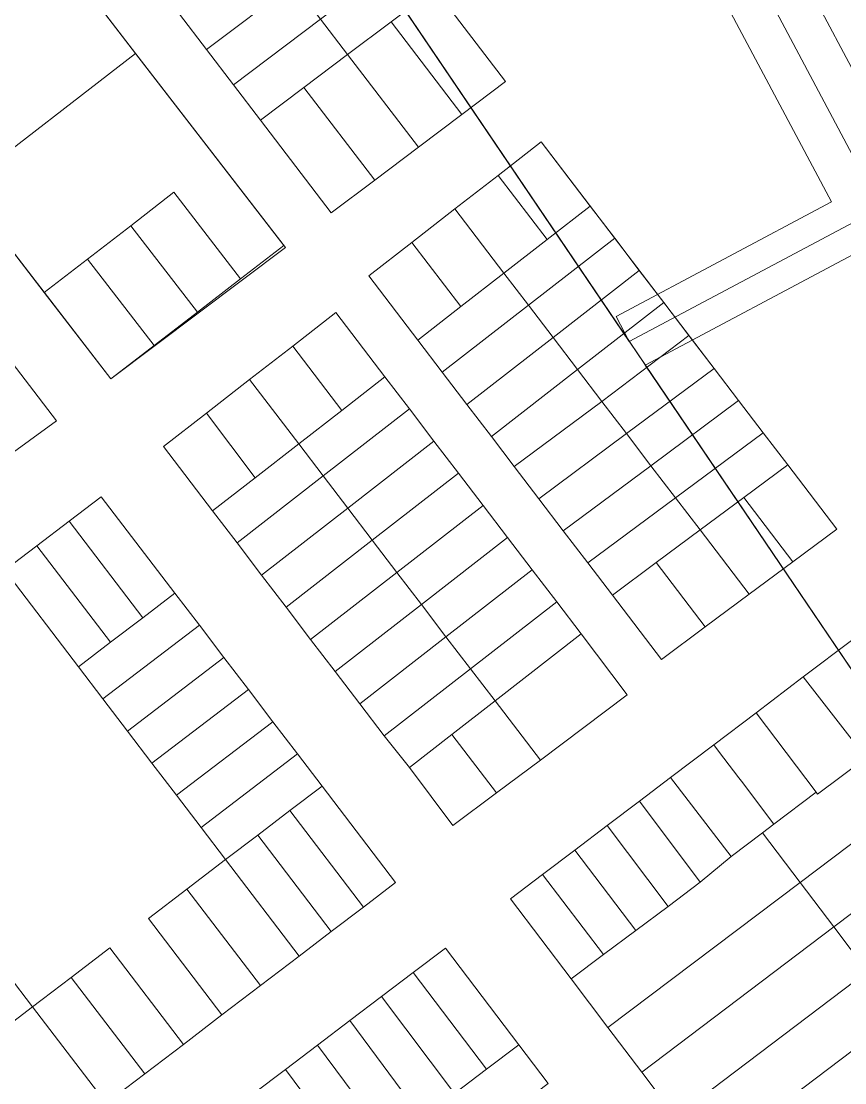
# Model space of a CAD drawing. Header units: metres. Extents: x 3873 to 16340, y -5213 to 3289.
# Drawn here: x 4353.3 to 4556.9, y 1820 to 2082.6 of the extents above; entities that cross this region are included whole.
import ezdxf

# ---------------------------------------------------------------- set-up
doc = ezdxf.new("R2010")
doc.units = ezdxf.units.M
for name, color, linetype, lineweight, plot in [('CONTEXTO-MANZANAS', 8, 'Continuous', 0, False), ('CONTEXTO-PARCELAS', 9, 'Continuous', 0, False), ('LIMITE-INTERVENCION', 30, 'Continuous', 0, False), ('MANZANAS-PROPUESTAS', 33, 'Continuous', 0, False), ('SECTORES', 1, 'Continuous', 0, False), ('VIA-SECUNDARIA', 8, 'Continuous', 0, False), ('VIA-TERCIARIA', 9, 'Continuous', 0, False)]:
    doc.layers.add(name, color=color, linetype=linetype, lineweight=lineweight, plot=plot)

msp = doc.modelspace()

# ---------------------------------------------------------------- linework, layer by layer
at = {"layer": 'CONTEXTO-MANZANAS'}
for points in [[(4337.68, 2043.13), (4299.88, 2092.13), (4343.04, 2124.58), (4380.83, 2075.6), (4418.61, 2026.62), (4375.47, 1994.13), (4337.68, 2043.13)], [(4455.58, 2090.54), (4473.07, 2067.63), (4462.28, 2059.51), (4451.5, 2051.39), (4440.71, 2043.27), (4429.93, 2035.15), (4412.42, 2058.07)], [(4412.42, 2058.07), (4405.75, 2066.82), (4399.07, 2075.56), (4392.4, 2084.31)], [(4481.85, 2052.73), (4524.63, 1996.69), (4530.7, 1988.74), (4536.77, 1980.79), (4542.84, 1972.84), (4554.97, 1956.94), (4544.13, 1948.9), (4533.29, 1940.85), (4522.45, 1932.8), (4511.62, 1924.75), (4499.48, 1940.65), (4493.41, 1948.6), (4487.34, 1956.55), (4481.27, 1964.49), (4475.2, 1972.44), (4469.55, 1979.85), (4463.48, 1987.8), (4457.41, 1995.75), (4451.34, 2003.7), (4439.21, 2019.59), (4449.87, 2027.88), (4460.53, 2036.16), (4471.19, 2044.44), (4481.85, 2052.73)], [(4431.07, 2010.49), (4443.22, 1994.61), (4449.3, 1986.67), (4455.36, 1978.72), (4461.43, 1970.77), (4467.5, 1962.82), (4473.57, 1954.87), (4479.64, 1946.93), (4485.71, 1938.98), (4491.77, 1931.03), (4503.1, 1916.01), (4481.66, 1899.79), (4470.82, 1891.74), (4459.98, 1883.69), (4449.27, 1898), (4443.07, 1905.85), (4437, 1913.79), (4430.93, 1921.74), (4424.86, 1929.69), (4418.79, 1937.64), (4412.72, 1945.59), (4406.66, 1953.53), (4400.59, 1961.48), (4388.45, 1977.38), (4399.11, 1985.66), (4409.77, 1993.95), (4420.43, 2002.23), (4431.07, 2010.49)], [(4347.5, 2002.63), (4362, 1983.73), (4348.69, 1973.98)], [(4349.22, 1946.78), (4357.17, 1952.84), (4365.12, 1958.91), (4373.07, 1964.98), (4391.27, 1941.13), (4397.34, 1933.18), (4403.4, 1925.23), (4409.47, 1917.27), (4415.54, 1909.32), (4421.6, 1901.37), (4427.67, 1893.42), (4445.87, 1869.57), (4437.92, 1863.51), (4429.97, 1857.44), (4422.02, 1851.38), (4412.47, 1844.1), (4402.93, 1836.82), (4393.39, 1829.54), (4383.85, 1822.26), (4374.32, 1814.98)], [(4515.1, 1811.63), (4506.75, 1822.63), (4498.38, 1833.69), (4489.25, 1845.76), (4474.25, 1865.51), (4482.22, 1871.57), (4490.19, 1877.6), (4498.19, 1883.63), (4506.16, 1889.69), (4513.88, 1895.54), (4524.57, 1903.63), (4535, 1911.54), (4546.69, 1920.41), (4558.91, 1929.66), (4570.22, 1938.26)], [(4410.63, 1817.29), (4418.63, 1823.35), (4426.53, 1829.35), (4434.53, 1835.41), (4442.38, 1841.35), (4450.25, 1847.32), (4458.22, 1853.35)], [(4458.22, 1853.35), (4476.35, 1829.44), (4483.6, 1819.88)]]:
    msp.add_lwpolyline(points, dxfattribs=at)
at = {"layer": 'CONTEXTO-PARCELAS'}
for points in [[(4381.58, 2074.62), (4338.82, 2041.64), (4299.88, 2092.13), (4343.04, 2124.58), (4381.58, 2074.62)], [(4381.58, 2074.62), (4338.82, 2041.64), (4299.88, 2092.13), (4343.04, 2124.58), (4381.58, 2074.62)], [(4420.65, 2091.79), (4399.07, 2075.56), (4392.4, 2084.31), (4413.97, 2100.54), (4420.65, 2091.79)], [(4420.65, 2091.79), (4399.07, 2075.56), (4392.4, 2084.31), (4413.97, 2100.54), (4420.65, 2091.79)], [(4455.58, 2090.54), (4444.79, 2082.42), (4434, 2074.31), (4427.32, 2083.05), (4448.9, 2099.28), (4455.58, 2090.54)], [(4455.58, 2090.54), (4444.79, 2082.42), (4434, 2074.31), (4427.32, 2083.05), (4448.9, 2099.28), (4455.58, 2090.54)], [(4427.32, 2083.05), (4405.75, 2066.82), (4399.07, 2075.56), (4420.65, 2091.79), (4427.32, 2083.05)], [(4427.32, 2083.05), (4405.75, 2066.82), (4399.07, 2075.56), (4420.65, 2091.79), (4427.32, 2083.05)], [(4462.28, 2059.51), (4444.79, 2082.42), (4455.58, 2090.54), (4473.07, 2067.63), (4462.28, 2059.51)], [(4462.28, 2059.51), (4444.79, 2082.42), (4455.58, 2090.54), (4473.07, 2067.63), (4462.28, 2059.51)], [(4434, 2074.31), (4423.21, 2066.19), (4412.42, 2058.07), (4405.75, 2066.82), (4427.32, 2083.05), (4434, 2074.31)], [(4434, 2074.31), (4423.21, 2066.19), (4412.42, 2058.07), (4405.75, 2066.82), (4427.32, 2083.05), (4434, 2074.31)], [(4451.5, 2051.39), (4434, 2074.31), (4444.79, 2082.42), (4462.28, 2059.51), (4451.5, 2051.39)], [(4451.5, 2051.39), (4434, 2074.31), (4444.79, 2082.42), (4462.28, 2059.51), (4451.5, 2051.39)], [(4391.05, 2040.25), (4380.36, 2032), (4369.67, 2023.76), (4358.98, 2015.51), (4338.82, 2041.64), (4381.58, 2074.62), (4418.23, 2027.11), (4407.54, 2018.87), (4391.05, 2040.25)], [(4391.05, 2040.25), (4380.36, 2032), (4369.67, 2023.76), (4358.98, 2015.51), (4338.82, 2041.64), (4381.58, 2074.62), (4418.23, 2027.11), (4407.54, 2018.87), (4391.05, 2040.25)], [(4440.71, 2043.27), (4423.21, 2066.19), (4434, 2074.31), (4451.5, 2051.39), (4440.71, 2043.27)], [(4440.71, 2043.27), (4423.21, 2066.19), (4434, 2074.31), (4451.5, 2051.39), (4440.71, 2043.27)], [(4429.93, 2035.15), (4412.42, 2058.07), (4423.21, 2066.19), (4440.71, 2043.27), (4429.93, 2035.15)], [(4429.93, 2035.15), (4412.42, 2058.07), (4423.21, 2066.19), (4440.71, 2043.27), (4429.93, 2035.15)], [(4481.85, 2052.73), (4493.98, 2036.83), (4483.32, 2028.55), (4471.19, 2044.44), (4481.85, 2052.73)], [(4481.85, 2052.73), (4493.98, 2036.83), (4483.32, 2028.55), (4471.19, 2044.44), (4481.85, 2052.73)], [(4471.19, 2044.44), (4483.32, 2028.55), (4472.66, 2020.26), (4460.53, 2036.16), (4471.19, 2044.44)], [(4471.19, 2044.44), (4483.32, 2028.55), (4472.66, 2020.26), (4460.53, 2036.16), (4471.19, 2044.44)], [(4391.05, 2040.25), (4407.54, 2018.87), (4396.85, 2010.62), (4380.36, 2032), (4391.05, 2040.25)], [(4391.05, 2040.25), (4407.54, 2018.87), (4396.85, 2010.62), (4380.36, 2032), (4391.05, 2040.25)], [(4460.53, 2036.16), (4472.66, 2020.26), (4462, 2011.98), (4449.87, 2027.88), (4460.53, 2036.16)], [(4460.53, 2036.16), (4472.66, 2020.26), (4462, 2011.98), (4449.87, 2027.88), (4460.53, 2036.16)], [(4500.05, 2028.88), (4478.73, 2012.31), (4472.66, 2020.26), (4483.32, 2028.55), (4493.98, 2036.83), (4500.05, 2028.88)], [(4500.05, 2028.88), (4478.73, 2012.31), (4472.66, 2020.26), (4483.32, 2028.55), (4493.98, 2036.83), (4500.05, 2028.88)], [(4380.36, 2032), (4396.85, 2010.62), (4386.16, 2002.38), (4369.67, 2023.76), (4380.36, 2032)], [(4380.36, 2032), (4396.85, 2010.62), (4386.16, 2002.38), (4369.67, 2023.76), (4380.36, 2032)], [(4449.87, 2027.88), (4462, 2011.98), (4451.34, 2003.7), (4439.21, 2019.59), (4449.87, 2027.88)], [(4449.87, 2027.88), (4462, 2011.98), (4451.34, 2003.7), (4439.21, 2019.59), (4449.87, 2027.88)], [(4506.12, 2020.93), (4484.8, 2004.37), (4478.73, 2012.31), (4500.05, 2028.88), (4506.12, 2020.93)], [(4506.12, 2020.93), (4484.8, 2004.37), (4478.73, 2012.31), (4500.05, 2028.88), (4506.12, 2020.93)], [(4369.67, 2023.76), (4386.16, 2002.38), (4375.47, 1994.13), (4358.98, 2015.51), (4369.67, 2023.76)], [(4369.67, 2023.76), (4386.16, 2002.38), (4375.47, 1994.13), (4358.98, 2015.51), (4369.67, 2023.76)], [(4451.34, 2003.7), (4462, 2011.98), (4472.66, 2020.26), (4478.73, 2012.31), (4457.41, 1995.75), (4451.34, 2003.7)], [(4451.34, 2003.7), (4462, 2011.98), (4472.66, 2020.26), (4478.73, 2012.31), (4457.41, 1995.75), (4451.34, 2003.7)], [(4512.19, 2012.98), (4490.87, 1996.42), (4484.8, 2004.37), (4506.12, 2020.93), (4512.19, 2012.98)], [(4512.19, 2012.98), (4490.87, 1996.42), (4484.8, 2004.37), (4506.12, 2020.93), (4512.19, 2012.98)], [(4457.41, 1995.75), (4478.73, 2012.31), (4484.8, 2004.37), (4463.48, 1987.8), (4457.41, 1995.75)], [(4457.41, 1995.75), (4478.73, 2012.31), (4484.8, 2004.37), (4463.48, 1987.8), (4457.41, 1995.75)], [(4518.41, 2004.83), (4496.88, 1988.54), (4490.87, 1996.42), (4512.19, 2012.98), (4518.41, 2004.83)], [(4518.41, 2004.83), (4496.88, 1988.54), (4490.87, 1996.42), (4512.19, 2012.98), (4518.41, 2004.83)], [(4518.41, 2004.83), (4496.88, 1988.54), (4490.87, 1996.42), (4512.19, 2012.98), (4518.41, 2004.83)], [(4432.57, 1986.33), (4420.43, 2002.23), (4431.09, 2010.51), (4443.23, 1994.62), (4432.57, 1986.33)], [(4432.57, 1986.33), (4420.43, 2002.23), (4431.09, 2010.51), (4443.23, 1994.62), (4432.57, 1986.33)], [(4463.48, 1987.8), (4484.8, 2004.37), (4490.87, 1996.42), (4469.55, 1979.85), (4463.48, 1987.8)], [(4463.48, 1987.8), (4484.8, 2004.37), (4490.87, 1996.42), (4469.55, 1979.85), (4463.48, 1987.8)], [(4524.63, 1996.69), (4502.95, 1980.59), (4496.88, 1988.54), (4518.41, 2004.83), (4524.63, 1996.69)], [(4524.63, 1996.69), (4502.95, 1980.59), (4496.88, 1988.54), (4518.41, 2004.83), (4524.63, 1996.69)], [(4524.63, 1996.69), (4502.95, 1980.59), (4496.88, 1988.54), (4518.41, 2004.83), (4524.63, 1996.69)], [(4348.69, 1973.98), (4334.25, 1992.79), (4347.5, 2002.63), (4362, 1983.73), (4348.69, 1973.98)], [(4348.69, 1973.98), (4334.25, 1992.79), (4347.5, 2002.63), (4362, 1983.73), (4348.69, 1973.98)], [(4421.91, 1978.05), (4409.77, 1993.95), (4420.43, 2002.23), (4432.57, 1986.33), (4421.91, 1978.05)], [(4421.91, 1978.05), (4409.77, 1993.95), (4420.43, 2002.23), (4432.57, 1986.33), (4421.91, 1978.05)], [(4469.55, 1979.85), (4490.87, 1996.42), (4496.88, 1988.54), (4475.2, 1972.44), (4469.55, 1979.85)], [(4469.55, 1979.85), (4490.87, 1996.42), (4496.88, 1988.54), (4475.2, 1972.44), (4469.55, 1979.85)], [(4469.55, 1979.85), (4490.87, 1996.42), (4496.88, 1988.54), (4475.2, 1972.44), (4469.55, 1979.85)], [(4530.7, 1988.74), (4509.02, 1972.64), (4502.95, 1980.59), (4524.63, 1996.69), (4530.7, 1988.74)], [(4530.7, 1988.74), (4509.02, 1972.64), (4502.95, 1980.59), (4524.63, 1996.69), (4530.7, 1988.74)], [(4530.7, 1988.74), (4509.02, 1972.64), (4502.95, 1980.59), (4524.63, 1996.69), (4530.7, 1988.74)], [(4411.12, 1969.66), (4399.11, 1985.66), (4409.77, 1993.95), (4421.91, 1978.05), (4411.12, 1969.66)], [(4411.12, 1969.66), (4399.11, 1985.66), (4409.77, 1993.95), (4421.91, 1978.05), (4411.12, 1969.66)], [(4411.12, 1969.66), (4399.11, 1985.66), (4409.77, 1993.95), (4421.91, 1978.05), (4411.12, 1969.66)], [(4449.3, 1986.67), (4427.98, 1970.1), (4421.91, 1978.05), (4432.57, 1986.33), (4443.23, 1994.62), (4449.3, 1986.67)], [(4449.3, 1986.67), (4427.98, 1970.1), (4421.91, 1978.05), (4432.57, 1986.33), (4443.23, 1994.62), (4449.3, 1986.67)], [(4449.3, 1986.67), (4427.98, 1970.1), (4421.91, 1978.05), (4432.57, 1986.33), (4443.23, 1994.62), (4449.3, 1986.67)], [(4475.2, 1972.44), (4496.88, 1988.54), (4502.95, 1980.59), (4481.27, 1964.49), (4475.2, 1972.44)], [(4475.2, 1972.44), (4496.88, 1988.54), (4502.95, 1980.59), (4481.27, 1964.49), (4475.2, 1972.44)], [(4475.2, 1972.44), (4496.88, 1988.54), (4502.95, 1980.59), (4481.27, 1964.49), (4475.2, 1972.44)], [(4536.77, 1980.79), (4515.09, 1964.69), (4509.02, 1972.64), (4530.7, 1988.74), (4536.77, 1980.79)], [(4536.77, 1980.79), (4515.09, 1964.69), (4509.02, 1972.64), (4530.7, 1988.74), (4536.77, 1980.79)], [(4536.77, 1980.79), (4515.09, 1964.69), (4509.02, 1972.64), (4530.7, 1988.74), (4536.77, 1980.79)], [(4388.45, 1977.38), (4399.11, 1985.66), (4411.12, 1969.66), (4400.59, 1961.48), (4388.45, 1977.38)], [(4388.45, 1977.38), (4399.11, 1985.66), (4411.12, 1969.66), (4400.59, 1961.48), (4388.45, 1977.38)], [(4455.36, 1978.72), (4434.04, 1962.15), (4427.98, 1970.1), (4449.3, 1986.67), (4455.36, 1978.72)], [(4455.36, 1978.72), (4434.04, 1962.15), (4427.98, 1970.1), (4449.3, 1986.67), (4455.36, 1978.72)], [(4455.36, 1978.72), (4434.04, 1962.15), (4427.98, 1970.1), (4449.3, 1986.67), (4455.36, 1978.72)], [(4481.27, 1964.49), (4502.95, 1980.59), (4509.02, 1972.64), (4487.34, 1956.55), (4481.27, 1964.49)], [(4481.27, 1964.49), (4502.95, 1980.59), (4509.02, 1972.64), (4487.34, 1956.55), (4481.27, 1964.49)], [(4481.27, 1964.49), (4502.95, 1980.59), (4509.02, 1972.64), (4487.34, 1956.55), (4481.27, 1964.49)], [(4521.16, 1956.75), (4515.09, 1964.69), (4536.77, 1980.79), (4542.84, 1972.84), (4532, 1964.79), (4521.16, 1956.75)], [(4521.16, 1956.75), (4515.09, 1964.69), (4536.77, 1980.79), (4542.84, 1972.84), (4532, 1964.79), (4521.16, 1956.75)], [(4400.59, 1961.48), (4411.12, 1969.66), (4421.91, 1978.05), (4427.98, 1970.1), (4406.66, 1953.53), (4400.59, 1961.48)], [(4400.59, 1961.48), (4411.12, 1969.66), (4421.91, 1978.05), (4427.98, 1970.1), (4406.66, 1953.53), (4400.59, 1961.48)], [(4400.59, 1961.48), (4411.12, 1969.66), (4421.91, 1978.05), (4427.98, 1970.1), (4406.66, 1953.53), (4400.59, 1961.48)], [(4461.43, 1970.77), (4440.11, 1954.2), (4434.04, 1962.15), (4455.36, 1978.72), (4461.43, 1970.77)], [(4461.43, 1970.77), (4440.11, 1954.2), (4434.04, 1962.15), (4455.36, 1978.72), (4461.43, 1970.77)], [(4461.43, 1970.77), (4440.11, 1954.2), (4434.04, 1962.15), (4455.36, 1978.72), (4461.43, 1970.77)], [(4487.34, 1956.55), (4509.02, 1972.64), (4515.09, 1964.69), (4493.41, 1948.6), (4487.34, 1956.55)], [(4487.34, 1956.55), (4509.02, 1972.64), (4515.09, 1964.69), (4493.41, 1948.6), (4487.34, 1956.55)], [(4487.34, 1956.55), (4509.02, 1972.64), (4515.09, 1964.69), (4493.41, 1948.6), (4487.34, 1956.55)], [(4544.13, 1948.9), (4532, 1964.79), (4542.84, 1972.84), (4554.97, 1956.94), (4544.13, 1948.9)], [(4544.13, 1948.9), (4532, 1964.79), (4542.84, 1972.84), (4554.97, 1956.94), (4544.13, 1948.9)], [(4544.13, 1948.9), (4532, 1964.79), (4542.84, 1972.84), (4554.97, 1956.94), (4544.13, 1948.9)], [(4406.66, 1953.53), (4427.98, 1970.1), (4434.04, 1962.15), (4412.72, 1945.59), (4406.66, 1953.53)], [(4406.66, 1953.53), (4427.98, 1970.1), (4434.04, 1962.15), (4412.72, 1945.59), (4406.66, 1953.53)], [(4467.5, 1962.82), (4446.18, 1946.26), (4440.11, 1954.2), (4461.43, 1970.77), (4467.5, 1962.82)], [(4467.5, 1962.82), (4446.18, 1946.26), (4440.11, 1954.2), (4461.43, 1970.77), (4467.5, 1962.82)], [(4373.07, 1964.98), (4391.27, 1941.13), (4383.32, 1935.06), (4365.12, 1958.91), (4373.07, 1964.98)], [(4373.07, 1964.98), (4391.27, 1941.13), (4383.32, 1935.06), (4365.12, 1958.91), (4373.07, 1964.98)], [(4493.41, 1948.6), (4515.09, 1964.69), (4521.16, 1956.75), (4510.32, 1948.7), (4499.48, 1940.65), (4493.41, 1948.6)], [(4493.41, 1948.6), (4515.09, 1964.69), (4521.16, 1956.75), (4510.32, 1948.7), (4499.48, 1940.65), (4493.41, 1948.6)], [(4493.41, 1948.6), (4515.09, 1964.69), (4521.16, 1956.75), (4510.32, 1948.7), (4499.48, 1940.65), (4493.41, 1948.6)], [(4533.29, 1940.85), (4521.16, 1956.75), (4532, 1964.79), (4544.13, 1948.9), (4533.29, 1940.85)], [(4533.29, 1940.85), (4521.16, 1956.75), (4532, 1964.79), (4544.13, 1948.9), (4533.29, 1940.85)], [(4533.29, 1940.85), (4521.16, 1956.75), (4532, 1964.79), (4544.13, 1948.9), (4533.29, 1940.85)], [(4412.72, 1945.59), (4434.04, 1962.15), (4440.11, 1954.2), (4418.79, 1937.64), (4412.72, 1945.59)], [(4412.72, 1945.59), (4434.04, 1962.15), (4440.11, 1954.2), (4418.79, 1937.64), (4412.72, 1945.59)], [(4412.72, 1945.59), (4434.04, 1962.15), (4440.11, 1954.2), (4418.79, 1937.64), (4412.72, 1945.59)], [(4473.57, 1954.87), (4452.25, 1938.31), (4446.18, 1946.26), (4467.5, 1962.82), (4473.57, 1954.87)], [(4473.57, 1954.87), (4452.25, 1938.31), (4446.18, 1946.26), (4467.5, 1962.82), (4473.57, 1954.87)], [(4365.12, 1958.91), (4383.32, 1935.06), (4375.37, 1928.99), (4357.17, 1952.84), (4365.12, 1958.91)], [(4365.12, 1958.91), (4383.32, 1935.06), (4375.37, 1928.99), (4357.17, 1952.84), (4365.12, 1958.91)], [(4522.45, 1932.8), (4510.32, 1948.7), (4521.16, 1956.75), (4533.29, 1940.85), (4522.45, 1932.8)], [(4522.45, 1932.8), (4510.32, 1948.7), (4521.16, 1956.75), (4533.29, 1940.85), (4522.45, 1932.8)], [(4522.45, 1932.8), (4510.32, 1948.7), (4521.16, 1956.75), (4533.29, 1940.85), (4522.45, 1932.8)], [(4418.79, 1937.64), (4440.11, 1954.2), (4446.18, 1946.26), (4424.86, 1929.69), (4418.79, 1937.64)], [(4418.79, 1937.64), (4440.11, 1954.2), (4446.18, 1946.26), (4424.86, 1929.69), (4418.79, 1937.64)], [(4418.79, 1937.64), (4440.11, 1954.2), (4446.18, 1946.26), (4424.86, 1929.69), (4418.79, 1937.64)], [(4479.64, 1946.93), (4458.32, 1930.36), (4452.25, 1938.31), (4473.57, 1954.87), (4479.64, 1946.93)], [(4479.64, 1946.93), (4458.32, 1930.36), (4452.25, 1938.31), (4473.57, 1954.87), (4479.64, 1946.93)], [(4357.17, 1952.84), (4375.37, 1928.99), (4367.42, 1922.93), (4349.22, 1946.78), (4357.17, 1952.84)], [(4357.17, 1952.84), (4375.37, 1928.99), (4367.42, 1922.93), (4349.22, 1946.78), (4357.17, 1952.84)], [(4499.48, 1940.65), (4510.32, 1948.7), (4522.45, 1932.8), (4511.62, 1924.75), (4499.48, 1940.65)], [(4499.48, 1940.65), (4510.32, 1948.7), (4522.45, 1932.8), (4511.62, 1924.75), (4499.48, 1940.65)], [(4499.48, 1940.65), (4510.32, 1948.7), (4522.45, 1932.8), (4511.62, 1924.75), (4499.48, 1940.65)], [(4367.42, 1922.93), (4373.49, 1914.98), (4379.55, 1907.03), (4385.62, 1899.08), (4391.69, 1891.13), (4397.75, 1883.18), (4403.81, 1875.23), (4394.27, 1867.95), (4384.73, 1860.67), (4402.93, 1836.82), (4393.39, 1829.54), (4375.19, 1853.39), (4365.65, 1846.11), (4356.11, 1838.83), (4350.05, 1846.78), (4343.99, 1854.73), (4337.92, 1862.68), (4331.85, 1870.63), (4325.78, 1878.58), (4319.72, 1886.53), (4301.52, 1910.38), (4349.22, 1946.78), (4367.42, 1922.93)], [(4367.42, 1922.93), (4373.49, 1914.98), (4379.55, 1907.03), (4385.62, 1899.08), (4391.69, 1891.13), (4397.75, 1883.18), (4403.81, 1875.23), (4394.27, 1867.95), (4384.73, 1860.67), (4402.93, 1836.82), (4393.39, 1829.54), (4375.19, 1853.39), (4365.65, 1846.11), (4356.11, 1838.83), (4350.05, 1846.78), (4343.99, 1854.73), (4337.92, 1862.68), (4331.85, 1870.63), (4325.78, 1878.58), (4319.72, 1886.53), (4301.52, 1910.38), (4349.22, 1946.78), (4367.42, 1922.93)], [(4424.86, 1929.69), (4446.18, 1946.26), (4452.25, 1938.31), (4430.93, 1921.74), (4424.86, 1929.69)], [(4424.86, 1929.69), (4446.18, 1946.26), (4452.25, 1938.31), (4430.93, 1921.74), (4424.86, 1929.69)], [(4424.86, 1929.69), (4446.18, 1946.26), (4452.25, 1938.31), (4430.93, 1921.74), (4424.86, 1929.69)], [(4485.71, 1938.98), (4464.39, 1922.41), (4458.32, 1930.36), (4479.64, 1946.93), (4485.71, 1938.98)], [(4485.71, 1938.98), (4464.39, 1922.41), (4458.32, 1930.36), (4479.64, 1946.93), (4485.71, 1938.98)], [(4391.27, 1941.13), (4397.34, 1933.18), (4373.49, 1914.98), (4367.42, 1922.93), (4375.37, 1928.99), (4383.32, 1935.06), (4391.27, 1941.13)], [(4391.27, 1941.13), (4397.34, 1933.18), (4373.49, 1914.98), (4367.42, 1922.93), (4375.37, 1928.99), (4383.32, 1935.06), (4391.27, 1941.13)], [(4430.93, 1921.74), (4452.25, 1938.31), (4458.32, 1930.36), (4437, 1913.79), (4430.93, 1921.74)], [(4430.93, 1921.74), (4452.25, 1938.31), (4458.32, 1930.36), (4437, 1913.79), (4430.93, 1921.74)], [(4430.93, 1921.74), (4452.25, 1938.31), (4458.32, 1930.36), (4437, 1913.79), (4430.93, 1921.74)], [(4470.45, 1914.46), (4464.39, 1922.41), (4485.71, 1938.98), (4491.77, 1931.03), (4470.45, 1914.46)], [(4470.45, 1914.46), (4464.39, 1922.41), (4485.71, 1938.98), (4491.77, 1931.03), (4470.45, 1914.46)], [(4470.45, 1914.46), (4464.39, 1922.41), (4485.71, 1938.98), (4491.77, 1931.03), (4470.45, 1914.46)], [(4403.4, 1925.23), (4379.55, 1907.03), (4373.49, 1914.98), (4397.34, 1933.18), (4403.4, 1925.23)], [(4403.4, 1925.23), (4379.55, 1907.03), (4373.49, 1914.98), (4397.34, 1933.18), (4403.4, 1925.23)], [(4437, 1913.79), (4458.32, 1930.36), (4464.39, 1922.41), (4443.07, 1905.85), (4437, 1913.79)], [(4437, 1913.79), (4458.32, 1930.36), (4464.39, 1922.41), (4443.07, 1905.85), (4437, 1913.79)], [(4437, 1913.79), (4458.32, 1930.36), (4464.39, 1922.41), (4443.07, 1905.85), (4437, 1913.79)], [(4558.91, 1929.66), (4573.88, 1909.88), (4571.66, 1908.29), (4572, 1907.79), (4562.22, 1900.44), (4546.69, 1920.41), (4558.91, 1929.66)], [(4558.91, 1929.66), (4573.88, 1909.88), (4571.66, 1908.29), (4572, 1907.79), (4562.22, 1900.44), (4546.69, 1920.41), (4558.91, 1929.66)], [(4558.91, 1929.66), (4573.88, 1909.88), (4571.66, 1908.29), (4572, 1907.79), (4562.22, 1900.44), (4546.69, 1920.41), (4558.91, 1929.66)], [(4403.4, 1925.23), (4409.47, 1917.27), (4385.62, 1899.08), (4379.55, 1907.03), (4403.4, 1925.23)], [(4403.4, 1925.23), (4409.47, 1917.27), (4385.62, 1899.08), (4379.55, 1907.03), (4403.4, 1925.23)], [(4443.07, 1905.85), (4464.39, 1922.41), (4470.45, 1914.46), (4459.79, 1906.18), (4449.27, 1898), (4443.07, 1905.85)], [(4443.07, 1905.85), (4464.39, 1922.41), (4470.45, 1914.46), (4459.79, 1906.18), (4449.27, 1898), (4443.07, 1905.85)], [(4550.22, 1891.44), (4549.88, 1891.88), (4535, 1911.54), (4546.69, 1920.41), (4562.22, 1900.44), (4550.22, 1891.44)], [(4550.22, 1891.44), (4549.88, 1891.88), (4535, 1911.54), (4546.69, 1920.41), (4562.22, 1900.44), (4550.22, 1891.44)], [(4550.22, 1891.44), (4549.88, 1891.88), (4535, 1911.54), (4546.69, 1920.41), (4562.22, 1900.44), (4550.22, 1891.44)], [(4409.47, 1917.27), (4415.54, 1909.32), (4391.69, 1891.13), (4385.62, 1899.08), (4409.47, 1917.27)], [(4409.47, 1917.27), (4415.54, 1909.32), (4391.69, 1891.13), (4385.62, 1899.08), (4409.47, 1917.27)], [(4536.6, 1881.85), (4539.44, 1884.01), (4549.88, 1891.88), (4550.22, 1891.44), (4562.22, 1900.44), (4572, 1907.79), (4571.66, 1908.29), (4573.88, 1909.88), (4585.32, 1918.19), (4594.35, 1906.16), (4545.88, 1869.57), (4536.6, 1881.85)], [(4536.6, 1881.85), (4539.44, 1884.01), (4549.88, 1891.88), (4550.22, 1891.44), (4562.22, 1900.44), (4572, 1907.79), (4571.66, 1908.29), (4573.88, 1909.88), (4585.32, 1918.19), (4594.35, 1906.16), (4545.88, 1869.57), (4536.6, 1881.85)], [(4536.6, 1881.85), (4539.44, 1884.01), (4549.88, 1891.88), (4550.22, 1891.44), (4562.22, 1900.44), (4572, 1907.79), (4571.66, 1908.29), (4573.88, 1909.88), (4585.32, 1918.19), (4594.35, 1906.16), (4545.88, 1869.57), (4536.6, 1881.85)], [(4470.82, 1891.74), (4459.79, 1906.18), (4470.45, 1914.46), (4481.66, 1899.79), (4470.82, 1891.74)], [(4470.82, 1891.74), (4459.79, 1906.18), (4470.45, 1914.46), (4481.66, 1899.79), (4470.82, 1891.74)], [(4527.01, 1900.36), (4526.25, 1901.38), (4524.57, 1903.63), (4535, 1911.54), (4549.88, 1891.88), (4539.44, 1884.01), (4531.41, 1894.6), (4530.77, 1895.49), (4527.01, 1900.36)], [(4527.01, 1900.36), (4526.25, 1901.38), (4524.57, 1903.63), (4535, 1911.54), (4549.88, 1891.88), (4539.44, 1884.01), (4531.41, 1894.6), (4530.77, 1895.49), (4527.01, 1900.36)], [(4527.01, 1900.36), (4526.25, 1901.38), (4524.57, 1903.63), (4535, 1911.54), (4549.88, 1891.88), (4539.44, 1884.01), (4531.41, 1894.6), (4530.77, 1895.49), (4527.01, 1900.36)], [(4421.6, 1901.37), (4397.75, 1883.18), (4391.69, 1891.13), (4415.54, 1909.32), (4421.6, 1901.37)], [(4421.6, 1901.37), (4397.75, 1883.18), (4391.69, 1891.13), (4415.54, 1909.32), (4421.6, 1901.37)], [(4449.27, 1898), (4459.79, 1906.18), (4470.82, 1891.74), (4459.98, 1883.69), (4449.27, 1898)], [(4449.27, 1898), (4459.79, 1906.18), (4470.82, 1891.74), (4459.98, 1883.69), (4449.27, 1898)], [(4449.27, 1898), (4459.79, 1906.18), (4470.82, 1891.74), (4459.98, 1883.69), (4449.27, 1898)], [(4554.22, 1858.57), (4545.88, 1869.57), (4594.35, 1906.16), (4602.6, 1895.16), (4554.22, 1858.57)], [(4554.22, 1858.57), (4545.88, 1869.57), (4594.35, 1906.16), (4602.6, 1895.16), (4554.22, 1858.57)], [(4554.22, 1858.57), (4545.88, 1869.57), (4594.35, 1906.16), (4602.6, 1895.16), (4554.22, 1858.57)], [(4528.85, 1876.01), (4513.88, 1895.54), (4524.57, 1903.63), (4526.25, 1901.38), (4527.01, 1900.36), (4530.77, 1895.49), (4531.41, 1894.6), (4539.44, 1884.01), (4536.6, 1881.85), (4528.85, 1876.01)], [(4528.85, 1876.01), (4513.88, 1895.54), (4524.57, 1903.63), (4526.25, 1901.38), (4527.01, 1900.36), (4530.77, 1895.49), (4531.41, 1894.6), (4539.44, 1884.01), (4536.6, 1881.85), (4528.85, 1876.01)], [(4421.6, 1901.37), (4427.67, 1893.42), (4419.72, 1887.36), (4411.77, 1881.29), (4403.82, 1875.23), (4397.75, 1883.18), (4421.6, 1901.37)], [(4421.6, 1901.37), (4427.67, 1893.42), (4419.72, 1887.36), (4411.77, 1881.29), (4403.82, 1875.23), (4397.75, 1883.18), (4421.6, 1901.37)], [(4506.16, 1889.69), (4513.88, 1895.54), (4528.85, 1876.01), (4521.19, 1869.66), (4506.16, 1889.69)], [(4506.16, 1889.69), (4513.88, 1895.54), (4528.85, 1876.01), (4521.19, 1869.66), (4506.16, 1889.69)], [(4506.16, 1889.69), (4513.88, 1895.54), (4528.85, 1876.01), (4521.19, 1869.66), (4506.16, 1889.69)], [(4419.72, 1887.36), (4427.67, 1893.42), (4445.87, 1869.57), (4437.92, 1863.51), (4419.72, 1887.36)], [(4419.72, 1887.36), (4427.67, 1893.42), (4445.87, 1869.57), (4437.92, 1863.51), (4419.72, 1887.36)], [(4562.57, 1847.54), (4554.22, 1858.57), (4602.6, 1895.16), (4610.88, 1884.1), (4562.57, 1847.54)], [(4562.57, 1847.54), (4554.22, 1858.57), (4602.6, 1895.16), (4610.88, 1884.1), (4562.57, 1847.54)], [(4498.19, 1883.63), (4506.16, 1889.69), (4521.19, 1869.66), (4513.28, 1863.66), (4498.19, 1883.63)], [(4498.19, 1883.63), (4506.16, 1889.69), (4521.19, 1869.66), (4513.28, 1863.66), (4498.19, 1883.63)], [(4498.19, 1883.63), (4506.16, 1889.69), (4521.19, 1869.66), (4513.28, 1863.66), (4498.19, 1883.63)], [(4411.77, 1881.29), (4419.72, 1887.36), (4437.92, 1863.51), (4429.97, 1857.44), (4411.77, 1881.29)], [(4411.77, 1881.29), (4419.72, 1887.36), (4437.92, 1863.51), (4429.97, 1857.44), (4411.77, 1881.29)], [(4505.28, 1857.69), (4490.19, 1877.6), (4498.19, 1883.63), (4513.28, 1863.66), (4505.28, 1857.69)], [(4505.28, 1857.69), (4490.19, 1877.6), (4498.19, 1883.63), (4513.28, 1863.66), (4505.28, 1857.69)], [(4403.82, 1875.23), (4411.77, 1881.29), (4429.97, 1857.44), (4422.02, 1851.38), (4403.82, 1875.23)], [(4403.82, 1875.23), (4411.77, 1881.29), (4429.97, 1857.44), (4422.02, 1851.38), (4403.82, 1875.23)], [(4505.28, 1857.69), (4513.28, 1863.66), (4521.19, 1869.66), (4528.85, 1876.01), (4536.6, 1881.85), (4545.88, 1869.57), (4498.38, 1833.69), (4489.25, 1845.76), (4497.28, 1851.73), (4505.28, 1857.69)], [(4505.28, 1857.69), (4513.28, 1863.66), (4521.19, 1869.66), (4528.85, 1876.01), (4536.6, 1881.85), (4545.88, 1869.57), (4498.38, 1833.69), (4489.25, 1845.76), (4497.28, 1851.73), (4505.28, 1857.69)], [(4497.28, 1851.73), (4482.22, 1871.57), (4490.19, 1877.6), (4505.28, 1857.69), (4497.28, 1851.73)], [(4497.28, 1851.73), (4482.22, 1871.57), (4490.19, 1877.6), (4505.28, 1857.69), (4497.28, 1851.73)], [(4403.81, 1875.23), (4422.01, 1851.38), (4412.47, 1844.1), (4394.27, 1867.95), (4403.81, 1875.23)], [(4403.81, 1875.23), (4422.01, 1851.38), (4412.47, 1844.1), (4394.27, 1867.95), (4403.81, 1875.23)], [(4489.25, 1845.76), (4474.25, 1865.51), (4482.22, 1871.57), (4497.28, 1851.73), (4489.25, 1845.76)], [(4489.25, 1845.76), (4474.25, 1865.51), (4482.22, 1871.57), (4497.28, 1851.73), (4489.25, 1845.76)], [(4506.75, 1822.63), (4498.38, 1833.69), (4545.88, 1869.57), (4554.22, 1858.57), (4506.75, 1822.63)], [(4506.75, 1822.63), (4498.38, 1833.69), (4545.88, 1869.57), (4554.22, 1858.57), (4506.75, 1822.63)], [(4394.27, 1867.95), (4412.47, 1844.1), (4402.93, 1836.82), (4384.73, 1860.67), (4394.27, 1867.95)], [(4394.27, 1867.95), (4412.47, 1844.1), (4402.93, 1836.82), (4384.73, 1860.67), (4394.27, 1867.95)], [(4515.1, 1811.63), (4506.75, 1822.63), (4554.22, 1858.57), (4562.57, 1847.54), (4515.1, 1811.63)], [(4515.1, 1811.63), (4506.75, 1822.63), (4554.22, 1858.57), (4562.57, 1847.54), (4515.1, 1811.63)], [(4375.19, 1853.39), (4393.39, 1829.54), (4383.85, 1822.26), (4365.65, 1846.11), (4375.19, 1853.39)], [(4375.19, 1853.39), (4393.39, 1829.54), (4383.85, 1822.26), (4365.65, 1846.11), (4375.19, 1853.39)], [(4468.38, 1823.41), (4450.25, 1847.32), (4458.22, 1853.35), (4476.35, 1829.44), (4468.38, 1823.41)], [(4468.38, 1823.41), (4450.25, 1847.32), (4458.22, 1853.35), (4476.35, 1829.44), (4468.38, 1823.41)], [(4326.2, 1828.58), (4350.05, 1846.78), (4356.11, 1838.83), (4332.27, 1820.63), (4326.2, 1828.58)], [(4326.2, 1828.58), (4350.05, 1846.78), (4356.11, 1838.83), (4332.27, 1820.63), (4326.2, 1828.58)], [(4365.65, 1846.11), (4383.85, 1822.26), (4374.32, 1814.98), (4356.11, 1838.83), (4365.65, 1846.11)], [(4365.65, 1846.11), (4383.85, 1822.26), (4374.32, 1814.98), (4356.11, 1838.83), (4365.65, 1846.11)], [(4442.38, 1841.35), (4450.25, 1847.32), (4468.38, 1823.41), (4460.47, 1817.41), (4442.38, 1841.35)], [(4442.38, 1841.35), (4450.25, 1847.32), (4468.38, 1823.41), (4460.47, 1817.41), (4442.38, 1841.35)], [(4523.13, 1801.01), (4515.1, 1811.63), (4562.57, 1847.54), (4570.6, 1836.91), (4523.13, 1801.01)], [(4523.13, 1801.01), (4515.1, 1811.63), (4562.57, 1847.54), (4570.6, 1836.91), (4523.13, 1801.01)], [(4523.13, 1801.01), (4515.1, 1811.63), (4562.57, 1847.54), (4570.6, 1836.91), (4523.13, 1801.01)], [(4452.44, 1811.32), (4434.53, 1835.41), (4442.38, 1841.35), (4460.47, 1817.41), (4452.44, 1811.32)], [(4452.44, 1811.32), (4434.53, 1835.41), (4442.38, 1841.35), (4460.47, 1817.41), (4452.44, 1811.32)], [(4356.11, 1838.83), (4374.32, 1814.98), (4350.47, 1796.78), (4332.27, 1820.63), (4356.11, 1838.83)], [(4356.11, 1838.83), (4374.32, 1814.98), (4350.47, 1796.78), (4332.27, 1820.63), (4356.11, 1838.83)], [(4444.47, 1805.29), (4426.53, 1829.35), (4434.53, 1835.41), (4452.44, 1811.32), (4444.47, 1805.29)], [(4444.47, 1805.29), (4426.53, 1829.35), (4434.53, 1835.41), (4452.44, 1811.32), (4444.47, 1805.29)], [(4566.13, 1815.76), (4563.6, 1813.82), (4555.63, 1807.79), (4547.66, 1801.73), (4540.97, 1796.76), (4531.72, 1789.66), (4523.13, 1801.01), (4570.6, 1836.91), (4578.97, 1825.82), (4571.5, 1819.94), (4566.13, 1815.76)], [(4566.13, 1815.76), (4563.6, 1813.82), (4555.63, 1807.79), (4547.66, 1801.73), (4540.97, 1796.76), (4531.72, 1789.66), (4523.13, 1801.01), (4570.6, 1836.91), (4578.97, 1825.82), (4571.5, 1819.94), (4566.13, 1815.76)], [(4566.13, 1815.76), (4563.6, 1813.82), (4555.63, 1807.79), (4547.66, 1801.73), (4540.97, 1796.76), (4531.72, 1789.66), (4523.13, 1801.01), (4570.6, 1836.91), (4578.97, 1825.82), (4571.5, 1819.94), (4566.13, 1815.76)], [(4436.5, 1799.26), (4418.63, 1823.35), (4426.53, 1829.35), (4444.47, 1805.29), (4436.5, 1799.26)], [(4436.5, 1799.26), (4418.63, 1823.35), (4426.53, 1829.35), (4444.47, 1805.29), (4436.5, 1799.26)], [(4460.47, 1817.41), (4468.38, 1823.41), (4476.35, 1829.44), (4483.6, 1819.88), (4435.82, 1783.69), (4428.63, 1793.29), (4436.5, 1799.26), (4444.47, 1805.29), (4452.44, 1811.32), (4460.47, 1817.41)], [(4460.47, 1817.41), (4468.38, 1823.41), (4476.35, 1829.44), (4483.6, 1819.88), (4435.82, 1783.69), (4428.63, 1793.29), (4436.5, 1799.26), (4444.47, 1805.29), (4452.44, 1811.32), (4460.47, 1817.41)], [(4428.63, 1793.29), (4410.63, 1817.29), (4418.63, 1823.35), (4436.5, 1799.26), (4428.63, 1793.29)], [(4428.63, 1793.29), (4410.63, 1817.29), (4418.63, 1823.35), (4436.5, 1799.26), (4428.63, 1793.29)]]:
    msp.add_lwpolyline(points, dxfattribs=at)
at = {"layer": 'LIMITE-INTERVENCION'}
msp.add_lwpolyline([(4233, 2403), (5161, 2895), (5371.2, 2666.4), (5201.5, 2503.2), (5940, 1449), (5446.2, 1232.4), (4855.3, 2029.4), (4630.2, 1816.5), (4233, 2403)], close=True, dxfattribs=at)
at = {"layer": 'MANZANAS-PROPUESTAS'}
for points in [[(4510.01, 2119.98), (4553.67, 2037.87), (4500.37, 2009.53), (4503.66, 2003.35), (4447.26, 2086.62), (4510.01, 2119.98)], [(4537.94, 2110.04), (4541.94, 2108.61), (4560.98, 2103.84), (4580.4, 2100.96), (4600, 2100), (4619.6, 2100.96), (4639.02, 2103.84), (4645.68, 2105.51), (4653.44, 2090.92), (4571.33, 2047.26), (4537.94, 2110.04)], [(4560.24, 2025.51), (4605.31, 1940.74), (4562.41, 1917.93), (4565.69, 1911.75), (4507.61, 1997.52), (4560.24, 2025.51)]]:
    msp.add_lwpolyline(points, close=True, dxfattribs=at)
at = {"layer": 'SECTORES'}
msp.add_lwpolyline([(4630.2, 1816.5), (4629.95, 1816.86), (4233, 2403), (4589.1, 2591.79), (4592, 2585), (4827, 2026), (4833.91, 2009.17), (4632.12, 1818.32), (4630.2, 1816.5)], close=True, dxfattribs=at)
at = {"layer": 'VIA-SECUNDARIA'}
msp.add_lwpolyline([(4665.13, 1849.54), (4340.54, 2460.01)], dxfattribs=at)
at = {"layer": 'VIA-TERCIARIA'}
msp.add_lwpolyline([(4503.66, 2003.35), (4823.42, 2173.37)], dxfattribs=at)

doc.saveas('drawing.dxf')
